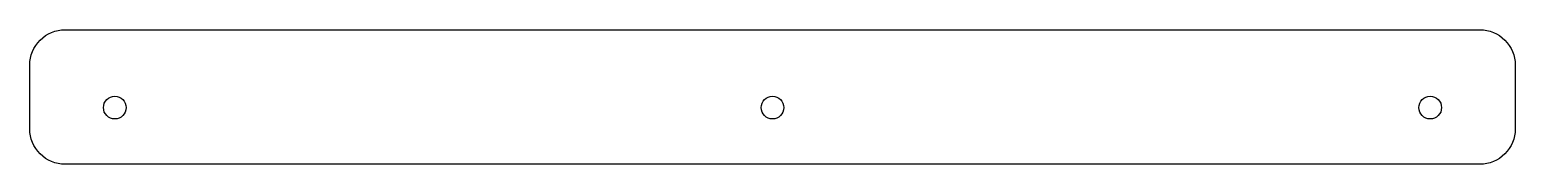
# Model space of a CAD drawing. Header units: millimetres. Extents: x -210 to 0, y -12 to 7.
import ezdxf

# ---------------------------------------------------------------- set-up
doc = ezdxf.new("R2010")
doc.units = ezdxf.units.MM
doc.layers.get('0').update_dxf_attribs({"linetype": 'CONTINUOUS'})

msp = doc.modelspace()

# ---------------------------------------------------------------- linework, layer by layer
msp.add_lwpolyline([(-204.55, -12, -0.4142136), (-209.55, -7), (-209.55, 2, -0.4142136), (-204.55, 7), (-5, 7, -0.4142136), (0, 2), (0, -7, -0.4142136), (-5, -12)], format="xyb", close=True)
for centre in [(-197.55, -4), (-104.775, -4), (-12, -4)]:
    msp.add_circle(centre, 1.6)

doc.saveas('drawing.dxf')
